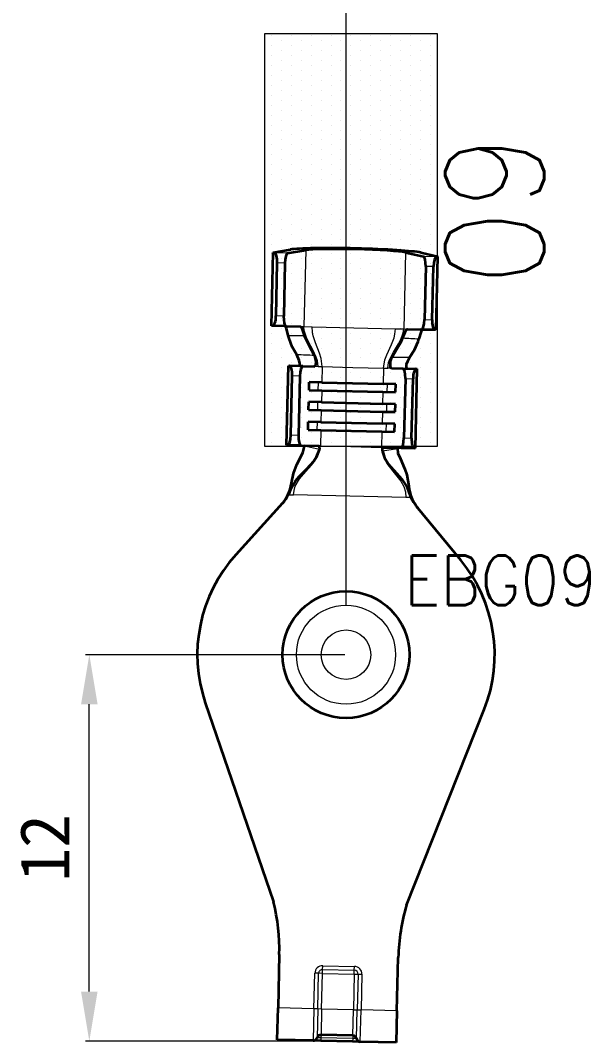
# Model space of a CAD drawing. Header units: inches. Extents: x 47316 to 59086, y 3141 to 11743.
# Drawn here: x 53908.7 to 53937.4, y 9881.9 to 9933.5 of the extents above; entities that cross this region are included whole.
import ezdxf

# ---------------------------------------------------------------- set-up
doc = ezdxf.new("R2010")
doc.units = ezdxf.units.IN
doc.header["$MEASUREMENT"] = 0
doc.styles.get("Standard").update_dxf_attribs({"font": ''})
doc.styles.get('Standard').set_extended_font_data('SimSun')
doc.linetypes.add('_VH_UNTAPED', pattern='A,0.0001,[17,VeSys.shx,S=0.1,R=0,X=0,Y=0],-0.4', length=0.4001)

msp = doc.modelspace()

# ---------------------------------------------------------------- linework, layer by layer
at = {"color": 0, "linetype": '_VH_UNTAPED', "lineweight": 15, "ltscale": 5}
msp.add_line((53925.161, 9903.991), (53925.161, 9944.739), dxfattribs=at)
at = {"color": 0, "lineweight": 15}
for p, q in [((53921.068, 9911.988), (53921.068, 9932.833)), ((53921.068, 9932.833), (53929.758, 9932.833)), ((53921.408, 9932.709), (53921.408, 9932.709)), ((53922.408, 9932.709), (53922.408, 9932.709)), ((53923.408, 9932.709), (53923.408, 9932.709)), ((53924.408, 9932.709), (53924.408, 9932.709)), ((53925.408, 9932.709), (53925.408, 9932.709)), ((53926.408, 9932.709), (53926.408, 9932.709)), ((53927.408, 9932.709), (53927.408, 9932.709)), ((53928.408, 9932.709), (53928.408, 9932.709)), ((53929.408, 9932.709), (53929.408, 9932.709)), ((53929.758, 9932.833), (53929.758, 9911.988)), ((53921.408, 9932.209), (53921.408, 9932.209)), ((53921.908, 9932.459), (53921.908, 9932.459)), ((53922.408, 9932.209), (53922.408, 9932.209)), ((53922.908, 9932.459), (53922.908, 9932.459)), ((53923.408, 9932.209), (53923.408, 9932.209)), ((53923.908, 9932.459), (53923.908, 9932.459)), ((53924.408, 9932.209), (53924.408, 9932.209)), ((53924.908, 9932.459), (53924.908, 9932.459)), ((53925.408, 9932.209), (53925.408, 9932.209)), ((53925.908, 9932.459), (53925.908, 9932.459)), ((53926.408, 9932.209), (53926.408, 9932.209)), ((53926.908, 9932.459), (53926.908, 9932.459)), ((53927.408, 9932.209), (53927.408, 9932.209)), ((53927.908, 9932.459), (53927.908, 9932.459)), ((53928.408, 9932.209), (53928.408, 9932.209)), ((53928.908, 9932.459), (53928.908, 9932.459)), ((53929.408, 9932.209), (53929.408, 9932.209)), ((53921.408, 9931.709), (53921.408, 9931.709)), ((53921.908, 9931.959), (53921.908, 9931.959)), ((53921.908, 9931.459), (53921.908, 9931.459)), ((53922.408, 9931.709), (53922.408, 9931.709)), ((53922.908, 9931.959), (53922.908, 9931.959)), ((53922.908, 9931.459), (53922.908, 9931.459)), ((53923.408, 9931.709), (53923.408, 9931.709)), ((53923.908, 9931.959), (53923.908, 9931.959)), ((53923.908, 9931.459), (53923.908, 9931.459)), ((53924.408, 9931.709), (53924.408, 9931.709)), ((53924.908, 9931.959), (53924.908, 9931.959)), ((53924.908, 9931.459), (53924.908, 9931.459)), ((53925.408, 9931.709), (53925.408, 9931.709)), ((53925.908, 9931.959), (53925.908, 9931.959)), ((53925.908, 9931.459), (53925.908, 9931.459)), ((53926.408, 9931.709), (53926.408, 9931.709)), ((53926.908, 9931.959), (53926.908, 9931.959)), ((53926.908, 9931.459), (53926.908, 9931.459)), ((53927.408, 9931.709), (53927.408, 9931.709)), ((53927.908, 9931.959), (53927.908, 9931.959)), ((53927.908, 9931.459), (53927.908, 9931.459)), ((53928.408, 9931.709), (53928.408, 9931.709)), ((53928.908, 9931.959), (53928.908, 9931.959)), ((53928.908, 9931.459), (53928.908, 9931.459)), ((53929.408, 9931.709), (53929.408, 9931.709)), ((53921.408, 9931.209), (53921.408, 9931.209)), ((53921.908, 9930.959), (53921.908, 9930.959)), ((53922.408, 9931.209), (53922.408, 9931.209)), ((53922.908, 9930.959), (53922.908, 9930.959)), ((53923.408, 9931.209), (53923.408, 9931.209)), ((53923.908, 9930.959), (53923.908, 9930.959)), ((53924.408, 9931.209), (53924.408, 9931.209)), ((53924.908, 9930.959), (53924.908, 9930.959)), ((53925.408, 9931.209), (53925.408, 9931.209)), ((53925.908, 9930.959), (53925.908, 9930.959)), ((53926.408, 9931.209), (53926.408, 9931.209)), ((53926.908, 9930.959), (53926.908, 9930.959)), ((53927.408, 9931.209), (53927.408, 9931.209)), ((53927.908, 9930.959), (53927.908, 9930.959)), ((53928.408, 9931.209), (53928.408, 9931.209)), ((53928.908, 9930.959), (53928.908, 9930.959)), ((53929.408, 9931.209), (53929.408, 9931.209)), ((53921.408, 9930.709), (53921.408, 9930.709)), ((53921.908, 9930.459), (53921.908, 9930.459)), ((53922.408, 9930.709), (53922.408, 9930.709)), ((53922.908, 9930.459), (53922.908, 9930.459)), ((53923.408, 9930.709), (53923.408, 9930.709)), ((53923.908, 9930.459), (53923.908, 9930.459)), ((53924.408, 9930.709), (53924.408, 9930.709)), ((53924.908, 9930.459), (53924.908, 9930.459)), ((53925.408, 9930.709), (53925.408, 9930.709)), ((53925.908, 9930.459), (53925.908, 9930.459)), ((53926.408, 9930.709), (53926.408, 9930.709)), ((53926.908, 9930.459), (53926.908, 9930.459)), ((53927.408, 9930.709), (53927.408, 9930.709)), ((53927.908, 9930.459), (53927.908, 9930.459)), ((53928.408, 9930.709), (53928.408, 9930.709)), ((53928.908, 9930.459), (53928.908, 9930.459)), ((53929.408, 9930.709), (53929.408, 9930.709)), ((53921.408, 9930.209), (53921.408, 9930.209)), ((53921.908, 9929.959), (53921.908, 9929.959)), ((53922.408, 9930.209), (53922.408, 9930.209)), ((53922.908, 9929.959), (53922.908, 9929.959)), ((53923.408, 9930.209), (53923.408, 9930.209)), ((53923.908, 9929.959), (53923.908, 9929.959)), ((53924.408, 9930.209), (53924.408, 9930.209)), ((53924.908, 9929.959), (53924.908, 9929.959)), ((53925.408, 9930.209), (53925.408, 9930.209)), ((53925.908, 9929.959), (53925.908, 9929.959)), ((53926.408, 9930.209), (53926.408, 9930.209)), ((53926.908, 9929.959), (53926.908, 9929.959)), ((53927.408, 9930.209), (53927.408, 9930.209)), ((53927.908, 9929.959), (53927.908, 9929.959)), ((53928.408, 9930.209), (53928.408, 9930.209)), ((53928.908, 9929.959), (53928.908, 9929.959)), ((53929.408, 9930.209), (53929.408, 9930.209)), ((53921.408, 9929.709), (53921.408, 9929.709)), ((53921.908, 9929.459), (53921.908, 9929.459)), ((53922.408, 9929.709), (53922.408, 9929.709)), ((53922.908, 9929.459), (53922.908, 9929.459)), ((53923.408, 9929.709), (53923.408, 9929.709)), ((53923.908, 9929.459), (53923.908, 9929.459)), ((53924.408, 9929.709), (53924.408, 9929.709)), ((53924.908, 9929.459), (53924.908, 9929.459)), ((53925.408, 9929.709), (53925.408, 9929.709)), ((53925.908, 9929.459), (53925.908, 9929.459)), ((53926.408, 9929.709), (53926.408, 9929.709)), ((53926.908, 9929.459), (53926.908, 9929.459)), ((53927.408, 9929.709), (53927.408, 9929.709)), ((53927.908, 9929.459), (53927.908, 9929.459)), ((53928.408, 9929.709), (53928.408, 9929.709)), ((53928.908, 9929.459), (53928.908, 9929.459)), ((53929.408, 9929.709), (53929.408, 9929.709)), ((53921.408, 9929.209), (53921.408, 9929.209)), ((53921.908, 9928.959), (53921.908, 9928.959)), ((53922.408, 9929.209), (53922.408, 9929.209)), ((53922.908, 9928.959), (53922.908, 9928.959)), ((53923.408, 9929.209), (53923.408, 9929.209)), ((53923.908, 9928.959), (53923.908, 9928.959)), ((53924.408, 9929.209), (53924.408, 9929.209)), ((53924.908, 9928.959), (53924.908, 9928.959)), ((53925.408, 9929.209), (53925.408, 9929.209)), ((53925.908, 9928.959), (53925.908, 9928.959)), ((53926.408, 9929.209), (53926.408, 9929.209)), ((53926.908, 9928.959), (53926.908, 9928.959)), ((53927.408, 9929.209), (53927.408, 9929.209)), ((53927.908, 9928.959), (53927.908, 9928.959)), ((53928.408, 9929.209), (53928.408, 9929.209)), ((53928.908, 9928.959), (53928.908, 9928.959)), ((53929.408, 9929.209), (53929.408, 9929.209)), ((53921.408, 9928.709), (53921.408, 9928.709)), ((53921.908, 9928.459), (53921.908, 9928.459)), ((53922.408, 9928.709), (53922.408, 9928.709)), ((53922.908, 9928.459), (53922.908, 9928.459)), ((53923.408, 9928.709), (53923.408, 9928.709)), ((53923.908, 9928.459), (53923.908, 9928.459)), ((53924.408, 9928.709), (53924.408, 9928.709)), ((53924.908, 9928.459), (53924.908, 9928.459)), ((53925.408, 9928.709), (53925.408, 9928.709)), ((53925.908, 9928.459), (53925.908, 9928.459)), ((53926.408, 9928.709), (53926.408, 9928.709)), ((53926.908, 9928.459), (53926.908, 9928.459)), ((53927.408, 9928.709), (53927.408, 9928.709)), ((53927.908, 9928.459), (53927.908, 9928.459)), ((53928.408, 9928.709), (53928.408, 9928.709)), ((53928.908, 9928.459), (53928.908, 9928.459)), ((53929.408, 9928.709), (53929.408, 9928.709)), ((53921.408, 9928.209), (53921.408, 9928.209)), ((53921.908, 9927.959), (53921.908, 9927.959)), ((53922.408, 9928.209), (53922.408, 9928.209)), ((53922.908, 9927.959), (53922.908, 9927.959)), ((53923.408, 9928.209), (53923.408, 9928.209)), ((53923.908, 9927.959), (53923.908, 9927.959)), ((53924.408, 9928.209), (53924.408, 9928.209)), ((53924.908, 9927.959), (53924.908, 9927.959)), ((53925.408, 9928.209), (53925.408, 9928.209)), ((53925.908, 9927.959), (53925.908, 9927.959)), ((53926.408, 9928.209), (53926.408, 9928.209)), ((53926.908, 9927.959), (53926.908, 9927.959)), ((53927.408, 9928.209), (53927.408, 9928.209)), ((53927.908, 9927.959), (53927.908, 9927.959)), ((53928.408, 9928.209), (53928.408, 9928.209)), ((53928.908, 9927.959), (53928.908, 9927.959)), ((53929.408, 9928.209), (53929.408, 9928.209)), ((53921.408, 9927.709), (53921.408, 9927.709)), ((53921.908, 9927.459), (53921.908, 9927.459)), ((53922.408, 9927.709), (53922.408, 9927.709)), ((53922.908, 9927.459), (53922.908, 9927.459)), ((53923.408, 9927.709), (53923.408, 9927.709)), ((53923.908, 9927.459), (53923.908, 9927.459)), ((53924.408, 9927.709), (53924.408, 9927.709)), ((53924.908, 9927.459), (53924.908, 9927.459)), ((53925.408, 9927.709), (53925.408, 9927.709)), ((53925.908, 9927.459), (53925.908, 9927.459)), ((53926.408, 9927.709), (53926.408, 9927.709)), ((53926.908, 9927.459), (53926.908, 9927.459)), ((53927.408, 9927.709), (53927.408, 9927.709)), ((53927.908, 9927.459), (53927.908, 9927.459)), ((53928.408, 9927.709), (53928.408, 9927.709)), ((53928.908, 9927.459), (53928.908, 9927.459)), ((53929.408, 9927.709), (53929.408, 9927.709)), ((53921.408, 9927.209), (53921.408, 9927.209)), ((53921.908, 9926.959), (53921.908, 9926.959)), ((53922.408, 9927.209), (53922.408, 9927.209)), ((53922.908, 9926.959), (53922.908, 9926.959)), ((53923.408, 9927.209), (53923.408, 9927.209)), ((53923.908, 9926.959), (53923.908, 9926.959)), ((53924.408, 9927.209), (53924.408, 9927.209)), ((53924.908, 9926.959), (53924.908, 9926.959)), ((53925.408, 9927.209), (53925.408, 9927.209)), ((53925.908, 9926.959), (53925.908, 9926.959)), ((53926.408, 9927.209), (53926.408, 9927.209)), ((53926.908, 9926.959), (53926.908, 9926.959)), ((53927.408, 9927.209), (53927.408, 9927.209)), ((53927.908, 9926.959), (53927.908, 9926.959)), ((53928.408, 9927.209), (53928.408, 9927.209)), ((53928.908, 9926.959), (53928.908, 9926.959)), ((53929.408, 9927.209), (53929.408, 9927.209)), ((53921.408, 9926.709), (53921.408, 9926.709)), ((53921.908, 9926.459), (53921.908, 9926.459)), ((53922.408, 9926.709), (53922.408, 9926.709)), ((53922.908, 9926.459), (53922.908, 9926.459)), ((53923.408, 9926.709), (53923.408, 9926.709)), ((53923.908, 9926.459), (53923.908, 9926.459)), ((53924.408, 9926.709), (53924.408, 9926.709)), ((53924.908, 9926.459), (53924.908, 9926.459)), ((53925.408, 9926.709), (53925.408, 9926.709)), ((53925.908, 9926.459), (53925.908, 9926.459)), ((53926.408, 9926.709), (53926.408, 9926.709)), ((53926.908, 9926.459), (53926.908, 9926.459)), ((53927.408, 9926.709), (53927.408, 9926.709)), ((53927.908, 9926.459), (53927.908, 9926.459)), ((53928.408, 9926.709), (53928.408, 9926.709)), ((53928.908, 9926.459), (53928.908, 9926.459)), ((53929.408, 9926.709), (53929.408, 9926.709)), ((53921.408, 9926.209), (53921.408, 9926.209)), ((53921.908, 9925.959), (53921.908, 9925.959)), ((53922.408, 9926.209), (53922.408, 9926.209)), ((53922.908, 9925.959), (53922.908, 9925.959)), ((53923.408, 9926.209), (53923.408, 9926.209)), ((53923.908, 9925.959), (53923.908, 9925.959)), ((53924.408, 9926.209), (53924.408, 9926.209)), ((53924.908, 9925.959), (53924.908, 9925.959)), ((53925.408, 9926.209), (53925.408, 9926.209)), ((53925.908, 9925.959), (53925.908, 9925.959)), ((53926.408, 9926.209), (53926.408, 9926.209)), ((53926.908, 9925.959), (53926.908, 9925.959)), ((53927.408, 9926.209), (53927.408, 9926.209)), ((53927.908, 9925.959), (53927.908, 9925.959)), ((53928.408, 9926.209), (53928.408, 9926.209)), ((53928.908, 9925.959), (53928.908, 9925.959)), ((53929.408, 9926.209), (53929.408, 9926.209)), ((53921.408, 9925.709), (53921.408, 9925.709)), ((53921.908, 9925.459), (53921.908, 9925.459)), ((53922.408, 9925.709), (53922.408, 9925.709)), ((53922.908, 9925.459), (53922.908, 9925.459)), ((53923.408, 9925.709), (53923.408, 9925.709)), ((53923.908, 9925.459), (53923.908, 9925.459)), ((53924.408, 9925.709), (53924.408, 9925.709)), ((53924.908, 9925.459), (53924.908, 9925.459)), ((53925.408, 9925.709), (53925.408, 9925.709)), ((53925.908, 9925.459), (53925.908, 9925.459)), ((53926.408, 9925.709), (53926.408, 9925.709)), ((53926.908, 9925.459), (53926.908, 9925.459)), ((53927.408, 9925.709), (53927.408, 9925.709)), ((53927.908, 9925.459), (53927.908, 9925.459)), ((53928.408, 9925.709), (53928.408, 9925.709)), ((53928.908, 9925.459), (53928.908, 9925.459)), ((53929.408, 9925.709), (53929.408, 9925.709)), ((53921.408, 9925.209), (53921.408, 9925.209)), ((53921.908, 9924.959), (53921.908, 9924.959)), ((53922.408, 9925.209), (53922.408, 9925.209)), ((53922.908, 9924.959), (53922.908, 9924.959)), ((53923.408, 9925.209), (53923.408, 9925.209)), ((53923.908, 9924.959), (53923.908, 9924.959)), ((53924.408, 9925.209), (53924.408, 9925.209)), ((53924.908, 9924.959), (53924.908, 9924.959)), ((53925.408, 9925.209), (53925.408, 9925.209)), ((53925.908, 9924.959), (53925.908, 9924.959)), ((53926.408, 9925.209), (53926.408, 9925.209)), ((53926.908, 9924.959), (53926.908, 9924.959)), ((53927.408, 9925.209), (53927.408, 9925.209)), ((53927.908, 9924.959), (53927.908, 9924.959)), ((53928.408, 9925.209), (53928.408, 9925.209)), ((53928.908, 9924.959), (53928.908, 9924.959)), ((53929.408, 9925.209), (53929.408, 9925.209)), ((53921.408, 9924.709), (53921.408, 9924.709)), ((53921.908, 9924.459), (53921.908, 9924.459)), ((53922.408, 9924.709), (53922.408, 9924.709)), ((53922.908, 9924.459), (53922.908, 9924.459)), ((53923.408, 9924.709), (53923.408, 9924.709)), ((53923.908, 9924.459), (53923.908, 9924.459)), ((53924.408, 9924.709), (53924.408, 9924.709)), ((53924.908, 9924.459), (53924.908, 9924.459)), ((53925.408, 9924.709), (53925.408, 9924.709)), ((53925.908, 9924.459), (53925.908, 9924.459)), ((53926.408, 9924.709), (53926.408, 9924.709)), ((53926.908, 9924.459), (53926.908, 9924.459)), ((53927.408, 9924.709), (53927.408, 9924.709)), ((53927.908, 9924.459), (53927.908, 9924.459)), ((53928.408, 9924.709), (53928.408, 9924.709)), ((53928.908, 9924.459), (53928.908, 9924.459)), ((53929.408, 9924.709), (53929.408, 9924.709)), ((53921.408, 9924.209), (53921.408, 9924.209)), ((53921.908, 9923.959), (53921.908, 9923.959)), ((53922.408, 9924.209), (53922.408, 9924.209)), ((53922.908, 9923.959), (53922.908, 9923.959)), ((53923.408, 9924.209), (53923.408, 9924.209)), ((53923.908, 9923.959), (53923.908, 9923.959)), ((53924.408, 9924.209), (53924.408, 9924.209)), ((53924.908, 9923.959), (53924.908, 9923.959)), ((53925.408, 9924.209), (53925.408, 9924.209)), ((53925.908, 9923.959), (53925.908, 9923.959)), ((53926.408, 9924.209), (53926.408, 9924.209)), ((53926.908, 9923.959), (53926.908, 9923.959)), ((53927.408, 9924.209), (53927.408, 9924.209)), ((53927.908, 9923.959), (53927.908, 9923.959)), ((53928.408, 9924.209), (53928.408, 9924.209)), ((53928.908, 9923.959), (53928.908, 9923.959)), ((53929.408, 9924.209), (53929.408, 9924.209)), ((53921.408, 9923.709), (53921.408, 9923.709)), ((53921.408, 9923.209), (53921.408, 9923.209)), ((53921.908, 9923.459), (53921.908, 9923.459)), ((53922.408, 9923.709), (53922.408, 9923.709)), ((53922.408, 9923.209), (53922.408, 9923.209)), ((53922.908, 9923.459), (53922.908, 9923.459)), ((53923.408, 9923.709), (53923.408, 9923.709)), ((53923.408, 9923.209), (53923.408, 9923.209)), ((53923.908, 9923.459), (53923.908, 9923.459)), ((53924.408, 9923.709), (53924.408, 9923.709)), ((53924.408, 9923.209), (53924.408, 9923.209)), ((53924.908, 9923.459), (53924.908, 9923.459)), ((53925.408, 9923.709), (53925.408, 9923.709)), ((53925.408, 9923.209), (53925.408, 9923.209)), ((53925.908, 9923.459), (53925.908, 9923.459)), ((53926.408, 9923.709), (53926.408, 9923.709)), ((53926.408, 9923.209), (53926.408, 9923.209)), ((53926.908, 9923.459), (53926.908, 9923.459)), ((53927.408, 9923.709), (53927.408, 9923.709)), ((53927.408, 9923.209), (53927.408, 9923.209)), ((53927.908, 9923.459), (53927.908, 9923.459)), ((53928.408, 9923.709), (53928.408, 9923.709)), ((53928.408, 9923.209), (53928.408, 9923.209)), ((53928.908, 9923.459), (53928.908, 9923.459)), ((53929.408, 9923.709), (53929.408, 9923.709)), ((53929.408, 9923.209), (53929.408, 9923.209)), ((53921.408, 9922.709), (53921.408, 9922.709)), ((53921.908, 9922.959), (53921.908, 9922.959)), ((53922.408, 9922.709), (53922.408, 9922.709)), ((53922.908, 9922.959), (53922.908, 9922.959)), ((53923.408, 9922.709), (53923.408, 9922.709)), ((53923.908, 9922.959), (53923.908, 9922.959)), ((53924.408, 9922.709), (53924.408, 9922.709)), ((53924.908, 9922.959), (53924.908, 9922.959)), ((53925.408, 9922.709), (53925.408, 9922.709)), ((53925.908, 9922.959), (53925.908, 9922.959)), ((53926.408, 9922.709), (53926.408, 9922.709)), ((53926.908, 9922.959), (53926.908, 9922.959)), ((53927.408, 9922.709), (53927.408, 9922.709)), ((53927.908, 9922.959), (53927.908, 9922.959)), ((53928.408, 9922.709), (53928.408, 9922.709)), ((53928.908, 9922.959), (53928.908, 9922.959)), ((53929.408, 9922.709), (53929.408, 9922.709)), ((53921.408, 9922.209), (53921.408, 9922.209)), ((53921.908, 9922.459), (53921.908, 9922.459)), ((53922.408, 9922.209), (53922.408, 9922.209)), ((53922.908, 9922.459), (53922.908, 9922.459)), ((53923.408, 9922.209), (53923.408, 9922.209)), ((53923.908, 9922.459), (53923.908, 9922.459)), ((53924.408, 9922.209), (53924.408, 9922.209)), ((53924.908, 9922.459), (53924.908, 9922.459)), ((53925.408, 9922.209), (53925.408, 9922.209)), ((53925.908, 9922.459), (53925.908, 9922.459)), ((53926.408, 9922.209), (53926.408, 9922.209)), ((53926.908, 9922.459), (53926.908, 9922.459)), ((53927.408, 9922.209), (53927.408, 9922.209)), ((53927.908, 9922.459), (53927.908, 9922.459)), ((53928.408, 9922.209), (53928.408, 9922.209)), ((53928.908, 9922.459), (53928.908, 9922.459)), ((53929.408, 9922.209), (53929.408, 9922.209)), ((53921.408, 9921.709), (53921.408, 9921.709)), ((53921.908, 9921.959), (53921.908, 9921.959)), ((53922.408, 9921.709), (53922.408, 9921.709)), ((53922.908, 9921.959), (53922.908, 9921.959)), ((53923.408, 9921.709), (53923.408, 9921.709)), ((53923.908, 9921.959), (53923.908, 9921.959)), ((53924.408, 9921.709), (53924.408, 9921.709)), ((53924.908, 9921.959), (53924.908, 9921.959)), ((53925.408, 9921.709), (53925.408, 9921.709)), ((53925.908, 9921.959), (53925.908, 9921.959)), ((53926.408, 9921.709), (53926.408, 9921.709)), ((53926.908, 9921.959), (53926.908, 9921.959)), ((53927.408, 9921.709), (53927.408, 9921.709)), ((53927.908, 9921.959), (53927.908, 9921.959)), ((53928.408, 9921.709), (53928.408, 9921.709)), ((53928.908, 9921.959), (53928.908, 9921.959)), ((53929.408, 9921.709), (53929.408, 9921.709)), ((53921.408, 9921.209), (53921.408, 9921.209)), ((53921.908, 9921.459), (53921.908, 9921.459)), ((53922.408, 9921.209), (53922.408, 9921.209)), ((53922.908, 9921.459), (53922.908, 9921.459)), ((53923.408, 9921.209), (53923.408, 9921.209)), ((53923.908, 9921.459), (53923.908, 9921.459)), ((53924.408, 9921.209), (53924.408, 9921.209)), ((53924.908, 9921.459), (53924.908, 9921.459)), ((53925.408, 9921.209), (53925.408, 9921.209)), ((53925.908, 9921.459), (53925.908, 9921.459)), ((53926.408, 9921.209), (53926.408, 9921.209)), ((53926.908, 9921.459), (53926.908, 9921.459)), ((53927.408, 9921.209), (53927.408, 9921.209)), ((53927.908, 9921.459), (53927.908, 9921.459)), ((53928.408, 9921.209), (53928.408, 9921.209)), ((53928.908, 9921.459), (53928.908, 9921.459)), ((53929.408, 9921.209), (53929.408, 9921.209)), ((53921.408, 9920.709), (53921.408, 9920.709)), ((53921.908, 9920.959), (53921.908, 9920.959)), ((53922.408, 9920.709), (53922.408, 9920.709)), ((53922.908, 9920.959), (53922.908, 9920.959)), ((53923.408, 9920.709), (53923.408, 9920.709)), ((53923.908, 9920.959), (53923.908, 9920.959)), ((53924.408, 9920.709), (53924.408, 9920.709)), ((53924.908, 9920.959), (53924.908, 9920.959)), ((53925.408, 9920.709), (53925.408, 9920.709)), ((53925.908, 9920.959), (53925.908, 9920.959)), ((53926.408, 9920.709), (53926.408, 9920.709)), ((53926.908, 9920.959), (53926.908, 9920.959)), ((53927.408, 9920.709), (53927.408, 9920.709)), ((53927.908, 9920.959), (53927.908, 9920.959)), ((53928.408, 9920.709), (53928.408, 9920.709)), ((53928.908, 9920.959), (53928.908, 9920.959)), ((53929.408, 9920.709), (53929.408, 9920.709)), ((53921.408, 9920.209), (53921.408, 9920.209)), ((53921.908, 9920.459), (53921.908, 9920.459)), ((53922.408, 9920.209), (53922.408, 9920.209)), ((53922.908, 9920.459), (53922.908, 9920.459)), ((53923.408, 9920.209), (53923.408, 9920.209)), ((53923.908, 9920.459), (53923.908, 9920.459)), ((53924.408, 9920.209), (53924.408, 9920.209)), ((53924.908, 9920.459), (53924.908, 9920.459)), ((53925.408, 9920.209), (53925.408, 9920.209)), ((53925.908, 9920.459), (53925.908, 9920.459)), ((53926.408, 9920.209), (53926.408, 9920.209)), ((53926.908, 9920.459), (53926.908, 9920.459)), ((53927.408, 9920.209), (53927.408, 9920.209)), ((53927.908, 9920.459), (53927.908, 9920.459)), ((53928.408, 9920.209), (53928.408, 9920.209)), ((53928.908, 9920.459), (53928.908, 9920.459)), ((53929.408, 9920.209), (53929.408, 9920.209)), ((53921.408, 9919.709), (53921.408, 9919.709)), ((53921.908, 9919.959), (53921.908, 9919.959)), ((53922.408, 9919.709), (53922.408, 9919.709)), ((53922.908, 9919.959), (53922.908, 9919.959)), ((53923.408, 9919.709), (53923.408, 9919.709)), ((53923.908, 9919.959), (53923.908, 9919.959)), ((53924.408, 9919.709), (53924.408, 9919.709)), ((53924.908, 9919.959), (53924.908, 9919.959)), ((53925.408, 9919.709), (53925.408, 9919.709)), ((53925.908, 9919.959), (53925.908, 9919.959)), ((53926.408, 9919.709), (53926.408, 9919.709)), ((53926.908, 9919.959), (53926.908, 9919.959)), ((53927.408, 9919.709), (53927.408, 9919.709)), ((53927.908, 9919.959), (53927.908, 9919.959)), ((53928.408, 9919.709), (53928.408, 9919.709)), ((53928.908, 9919.959), (53928.908, 9919.959)), ((53929.408, 9919.709), (53929.408, 9919.709)), ((53921.408, 9919.209), (53921.408, 9919.209)), ((53921.908, 9919.459), (53921.908, 9919.459)), ((53922.408, 9919.209), (53922.408, 9919.209)), ((53922.908, 9919.459), (53922.908, 9919.459)), ((53923.408, 9919.209), (53923.408, 9919.209)), ((53923.908, 9919.459), (53923.908, 9919.459)), ((53924.408, 9919.209), (53924.408, 9919.209)), ((53924.908, 9919.459), (53924.908, 9919.459)), ((53925.408, 9919.209), (53925.408, 9919.209)), ((53925.908, 9919.459), (53925.908, 9919.459)), ((53926.408, 9919.209), (53926.408, 9919.209)), ((53926.908, 9919.459), (53926.908, 9919.459)), ((53927.408, 9919.209), (53927.408, 9919.209)), ((53927.908, 9919.459), (53927.908, 9919.459)), ((53928.408, 9919.209), (53928.408, 9919.209)), ((53928.908, 9919.459), (53928.908, 9919.459)), ((53929.408, 9919.209), (53929.408, 9919.209)), ((53921.408, 9918.709), (53921.408, 9918.709)), ((53921.908, 9918.959), (53921.908, 9918.959)), ((53922.408, 9918.709), (53922.408, 9918.709)), ((53922.908, 9918.959), (53922.908, 9918.959)), ((53923.408, 9918.709), (53923.408, 9918.709)), ((53923.908, 9918.959), (53923.908, 9918.959)), ((53924.408, 9918.709), (53924.408, 9918.709)), ((53924.908, 9918.959), (53924.908, 9918.959)), ((53925.408, 9918.709), (53925.408, 9918.709)), ((53925.908, 9918.959), (53925.908, 9918.959)), ((53926.408, 9918.709), (53926.408, 9918.709)), ((53926.908, 9918.959), (53926.908, 9918.959)), ((53927.408, 9918.709), (53927.408, 9918.709)), ((53927.908, 9918.959), (53927.908, 9918.959)), ((53928.408, 9918.709), (53928.408, 9918.709)), ((53928.908, 9918.959), (53928.908, 9918.959)), ((53929.408, 9918.709), (53929.408, 9918.709)), ((53921.408, 9918.209), (53921.408, 9918.209)), ((53921.908, 9918.459), (53921.908, 9918.459)), ((53922.408, 9918.209), (53922.408, 9918.209)), ((53922.908, 9918.459), (53922.908, 9918.459)), ((53923.408, 9918.209), (53923.408, 9918.209)), ((53923.908, 9918.459), (53923.908, 9918.459)), ((53924.408, 9918.209), (53924.408, 9918.209)), ((53924.908, 9918.459), (53924.908, 9918.459)), ((53925.408, 9918.209), (53925.408, 9918.209)), ((53925.908, 9918.459), (53925.908, 9918.459)), ((53926.408, 9918.209), (53926.408, 9918.209)), ((53926.908, 9918.459), (53926.908, 9918.459)), ((53927.408, 9918.209), (53927.408, 9918.209)), ((53927.908, 9918.459), (53927.908, 9918.459)), ((53928.408, 9918.209), (53928.408, 9918.209)), ((53928.908, 9918.459), (53928.908, 9918.459)), ((53929.408, 9918.209), (53929.408, 9918.209)), ((53921.408, 9917.709), (53921.408, 9917.709)), ((53921.908, 9917.959), (53921.908, 9917.959)), ((53922.408, 9917.709), (53922.408, 9917.709)), ((53922.908, 9917.959), (53922.908, 9917.959)), ((53923.408, 9917.709), (53923.408, 9917.709)), ((53923.908, 9917.959), (53923.908, 9917.959)), ((53924.408, 9917.709), (53924.408, 9917.709)), ((53924.908, 9917.959), (53924.908, 9917.959)), ((53925.408, 9917.709), (53925.408, 9917.709)), ((53925.908, 9917.959), (53925.908, 9917.959)), ((53926.408, 9917.709), (53926.408, 9917.709)), ((53926.908, 9917.959), (53926.908, 9917.959)), ((53927.408, 9917.709), (53927.408, 9917.709)), ((53927.908, 9917.959), (53927.908, 9917.959)), ((53928.408, 9917.709), (53928.408, 9917.709)), ((53928.908, 9917.959), (53928.908, 9917.959)), ((53929.408, 9917.709), (53929.408, 9917.709)), ((53921.408, 9917.209), (53921.408, 9917.209)), ((53921.908, 9917.459), (53921.908, 9917.459)), ((53922.408, 9917.209), (53922.408, 9917.209)), ((53922.908, 9917.459), (53922.908, 9917.459)), ((53923.408, 9917.209), (53923.408, 9917.209)), ((53923.908, 9917.459), (53923.908, 9917.459)), ((53924.408, 9917.209), (53924.408, 9917.209)), ((53924.908, 9917.459), (53924.908, 9917.459)), ((53925.408, 9917.209), (53925.408, 9917.209)), ((53925.908, 9917.459), (53925.908, 9917.459)), ((53926.408, 9917.209), (53926.408, 9917.209)), ((53926.908, 9917.459), (53926.908, 9917.459)), ((53927.408, 9917.209), (53927.408, 9917.209)), ((53927.908, 9917.459), (53927.908, 9917.459)), ((53928.408, 9917.209), (53928.408, 9917.209)), ((53928.908, 9917.459), (53928.908, 9917.459)), ((53929.408, 9917.209), (53929.408, 9917.209)), ((53921.408, 9916.709), (53921.408, 9916.709)), ((53921.908, 9916.959), (53921.908, 9916.959)), ((53922.408, 9916.709), (53922.408, 9916.709)), ((53922.908, 9916.959), (53922.908, 9916.959)), ((53923.408, 9916.709), (53923.408, 9916.709)), ((53923.908, 9916.959), (53923.908, 9916.959)), ((53924.408, 9916.709), (53924.408, 9916.709)), ((53924.908, 9916.959), (53924.908, 9916.959)), ((53925.408, 9916.709), (53925.408, 9916.709)), ((53925.908, 9916.959), (53925.908, 9916.959)), ((53926.408, 9916.709), (53926.408, 9916.709)), ((53926.908, 9916.959), (53926.908, 9916.959)), ((53927.408, 9916.709), (53927.408, 9916.709)), ((53927.908, 9916.959), (53927.908, 9916.959)), ((53928.408, 9916.709), (53928.408, 9916.709)), ((53928.908, 9916.959), (53928.908, 9916.959)), ((53929.408, 9916.709), (53929.408, 9916.709)), ((53921.408, 9916.209), (53921.408, 9916.209)), ((53921.908, 9916.459), (53921.908, 9916.459)), ((53922.408, 9916.209), (53922.408, 9916.209)), ((53922.908, 9916.459), (53922.908, 9916.459)), ((53923.408, 9916.209), (53923.408, 9916.209)), ((53923.908, 9916.459), (53923.908, 9916.459)), ((53924.408, 9916.209), (53924.408, 9916.209)), ((53924.908, 9916.459), (53924.908, 9916.459)), ((53925.408, 9916.209), (53925.408, 9916.209)), ((53925.908, 9916.459), (53925.908, 9916.459)), ((53926.408, 9916.209), (53926.408, 9916.209)), ((53926.908, 9916.459), (53926.908, 9916.459)), ((53927.408, 9916.209), (53927.408, 9916.209)), ((53927.908, 9916.459), (53927.908, 9916.459)), ((53928.408, 9916.209), (53928.408, 9916.209)), ((53928.908, 9916.459), (53928.908, 9916.459)), ((53929.408, 9916.209), (53929.408, 9916.209)), ((53921.408, 9915.709), (53921.408, 9915.709)), ((53921.908, 9915.959), (53921.908, 9915.959)), ((53922.408, 9915.709), (53922.408, 9915.709)), ((53922.908, 9915.959), (53922.908, 9915.959)), ((53923.408, 9915.709), (53923.408, 9915.709)), ((53923.908, 9915.959), (53923.908, 9915.959)), ((53924.408, 9915.709), (53924.408, 9915.709)), ((53924.908, 9915.959), (53924.908, 9915.959)), ((53925.408, 9915.709), (53925.408, 9915.709)), ((53925.908, 9915.959), (53925.908, 9915.959)), ((53926.408, 9915.709), (53926.408, 9915.709)), ((53926.908, 9915.959), (53926.908, 9915.959)), ((53927.408, 9915.709), (53927.408, 9915.709)), ((53927.908, 9915.959), (53927.908, 9915.959)), ((53928.408, 9915.709), (53928.408, 9915.709)), ((53928.908, 9915.959), (53928.908, 9915.959)), ((53929.408, 9915.709), (53929.408, 9915.709)), ((53921.408, 9915.209), (53921.408, 9915.209)), ((53921.908, 9915.459), (53921.908, 9915.459)), ((53921.908, 9914.959), (53921.908, 9914.959)), ((53922.408, 9915.209), (53922.408, 9915.209)), ((53922.908, 9915.459), (53922.908, 9915.459)), ((53922.908, 9914.959), (53922.908, 9914.959)), ((53923.408, 9915.209), (53923.408, 9915.209)), ((53923.908, 9915.459), (53923.908, 9915.459)), ((53923.908, 9914.959), (53923.908, 9914.959)), ((53924.408, 9915.209), (53924.408, 9915.209)), ((53924.908, 9915.459), (53924.908, 9915.459)), ((53924.908, 9914.959), (53924.908, 9914.959)), ((53925.408, 9915.209), (53925.408, 9915.209)), ((53925.908, 9915.459), (53925.908, 9915.459)), ((53925.908, 9914.959), (53925.908, 9914.959)), ((53926.408, 9915.209), (53926.408, 9915.209)), ((53926.908, 9915.459), (53926.908, 9915.459)), ((53926.908, 9914.959), (53926.908, 9914.959)), ((53927.408, 9915.209), (53927.408, 9915.209)), ((53927.908, 9915.459), (53927.908, 9915.459)), ((53927.908, 9914.959), (53927.908, 9914.959)), ((53928.408, 9915.209), (53928.408, 9915.209)), ((53928.908, 9915.459), (53928.908, 9915.459)), ((53928.908, 9914.959), (53928.908, 9914.959)), ((53929.408, 9915.209), (53929.408, 9915.209)), ((53921.408, 9914.709), (53921.408, 9914.709)), ((53921.908, 9914.459), (53921.908, 9914.459)), ((53922.408, 9914.709), (53922.408, 9914.709)), ((53922.908, 9914.459), (53922.908, 9914.459)), ((53923.408, 9914.709), (53923.408, 9914.709)), ((53923.908, 9914.459), (53923.908, 9914.459)), ((53924.408, 9914.709), (53924.408, 9914.709)), ((53924.908, 9914.459), (53924.908, 9914.459)), ((53925.408, 9914.709), (53925.408, 9914.709)), ((53925.908, 9914.459), (53925.908, 9914.459)), ((53926.408, 9914.709), (53926.408, 9914.709)), ((53926.908, 9914.459), (53926.908, 9914.459)), ((53927.408, 9914.709), (53927.408, 9914.709)), ((53927.908, 9914.459), (53927.908, 9914.459)), ((53928.408, 9914.709), (53928.408, 9914.709)), ((53928.908, 9914.459), (53928.908, 9914.459)), ((53929.408, 9914.709), (53929.408, 9914.709)), ((53921.408, 9914.209), (53921.408, 9914.209)), ((53921.908, 9913.959), (53921.908, 9913.959)), ((53922.408, 9914.209), (53922.408, 9914.209)), ((53922.908, 9913.959), (53922.908, 9913.959)), ((53923.408, 9914.209), (53923.408, 9914.209)), ((53923.908, 9913.959), (53923.908, 9913.959)), ((53924.408, 9914.209), (53924.408, 9914.209)), ((53924.908, 9913.959), (53924.908, 9913.959)), ((53925.408, 9914.209), (53925.408, 9914.209)), ((53925.908, 9913.959), (53925.908, 9913.959)), ((53926.408, 9914.209), (53926.408, 9914.209)), ((53926.908, 9913.959), (53926.908, 9913.959)), ((53927.408, 9914.209), (53927.408, 9914.209)), ((53927.908, 9913.959), (53927.908, 9913.959)), ((53928.408, 9914.209), (53928.408, 9914.209)), ((53928.908, 9913.959), (53928.908, 9913.959)), ((53929.408, 9914.209), (53929.408, 9914.209)), ((53921.408, 9913.709), (53921.408, 9913.709)), ((53921.908, 9913.459), (53921.908, 9913.459)), ((53922.408, 9913.709), (53922.408, 9913.709)), ((53922.908, 9913.459), (53922.908, 9913.459)), ((53923.408, 9913.709), (53923.408, 9913.709)), ((53923.908, 9913.459), (53923.908, 9913.459)), ((53924.408, 9913.709), (53924.408, 9913.709)), ((53924.908, 9913.459), (53924.908, 9913.459)), ((53925.408, 9913.709), (53925.408, 9913.709)), ((53925.908, 9913.459), (53925.908, 9913.459)), ((53926.408, 9913.709), (53926.408, 9913.709)), ((53926.908, 9913.459), (53926.908, 9913.459)), ((53927.408, 9913.709), (53927.408, 9913.709)), ((53927.908, 9913.459), (53927.908, 9913.459)), ((53928.408, 9913.709), (53928.408, 9913.709)), ((53928.908, 9913.459), (53928.908, 9913.459)), ((53929.408, 9913.709), (53929.408, 9913.709)), ((53921.408, 9913.209), (53921.408, 9913.209)), ((53921.908, 9912.959), (53921.908, 9912.959)), ((53922.408, 9913.209), (53922.408, 9913.209)), ((53922.908, 9912.959), (53922.908, 9912.959)), ((53923.408, 9913.209), (53923.408, 9913.209)), ((53923.908, 9912.959), (53923.908, 9912.959)), ((53924.408, 9913.209), (53924.408, 9913.209)), ((53924.908, 9912.959), (53924.908, 9912.959)), ((53925.408, 9913.209), (53925.408, 9913.209)), ((53925.908, 9912.959), (53925.908, 9912.959)), ((53926.408, 9913.209), (53926.408, 9913.209)), ((53926.908, 9912.959), (53926.908, 9912.959)), ((53927.408, 9913.209), (53927.408, 9913.209)), ((53927.908, 9912.959), (53927.908, 9912.959)), ((53928.408, 9913.209), (53928.408, 9913.209)), ((53928.908, 9912.959), (53928.908, 9912.959)), ((53929.408, 9913.209), (53929.408, 9913.209)), ((53921.408, 9912.709), (53921.408, 9912.709)), ((53921.908, 9912.459), (53921.908, 9912.459)), ((53922.408, 9912.709), (53922.408, 9912.709)), ((53922.908, 9912.459), (53922.908, 9912.459)), ((53923.408, 9912.709), (53923.408, 9912.709)), ((53923.908, 9912.459), (53923.908, 9912.459)), ((53924.408, 9912.709), (53924.408, 9912.709)), ((53924.908, 9912.459), (53924.908, 9912.459)), ((53925.408, 9912.709), (53925.408, 9912.709)), ((53925.908, 9912.459), (53925.908, 9912.459)), ((53926.408, 9912.709), (53926.408, 9912.709)), ((53926.908, 9912.459), (53926.908, 9912.459)), ((53927.408, 9912.709), (53927.408, 9912.709)), ((53927.908, 9912.459), (53927.908, 9912.459)), ((53928.408, 9912.709), (53928.408, 9912.709)), ((53928.908, 9912.459), (53928.908, 9912.459)), ((53929.408, 9912.709), (53929.408, 9912.709)), ((53929.758, 9911.988), (53921.068, 9911.988)), ((53921.408, 9912.209), (53921.408, 9912.209)), ((53922.408, 9912.209), (53922.408, 9912.209)), ((53923.408, 9912.209), (53923.408, 9912.209)), ((53924.408, 9912.209), (53924.408, 9912.209)), ((53925.408, 9912.209), (53925.408, 9912.209)), ((53926.408, 9912.209), (53926.408, 9912.209)), ((53927.408, 9912.209), (53927.408, 9912.209)), ((53928.408, 9912.209), (53928.408, 9912.209)), ((53929.408, 9912.209), (53929.408, 9912.209)), ((53925.101, 9901.491), (53912.016, 9901.491)), ((53924.634, 9881.996), (53912.016, 9881.996))]:
    msp.add_line(p, q, dxfattribs=at)
at = {"color": 0, "lineweight": 35, "ltscale": 0.092365}
for p, q in [((53921.408, 9918.085), (53921.496, 9921.779)), ((53929.705, 9917.887), (53929.794, 9921.58))]:
    msp.add_line(p, q, dxfattribs=at)
at = {"color": 0, "lineweight": 35, "ltscale": 0.021948}
for p, q in [((53921.496, 9921.779), (53922.361, 9921.931)), ((53928.937, 9921.773), (53929.794, 9921.58))]:
    msp.add_line(p, q, dxfattribs=at)
at = {"color": 0, "lineweight": 35, "ltscale": 0.001695}
for p, q in [((53921.496, 9921.779), (53921.562, 9921.765)), ((53929.727, 9921.569), (53929.794, 9921.58))]:
    msp.add_line(p, q, dxfattribs=at)
at = {"color": 0, "lineweight": 13, "ltscale": 0.016304}
for p, q in [((53922.214, 9921.74), (53921.562, 9921.765)), ((53929.727, 9921.569), (53929.075, 9921.576))]:
    msp.add_line(p, q, dxfattribs=at)
at = {"color": 0, "lineweight": 35, "ltscale": 0.023357}
for p, q in [((53922.214, 9921.74), (53923.134, 9921.901)), ((53928.163, 9921.781), (53929.075, 9921.576))]:
    msp.add_line(p, q, dxfattribs=at)
at = {"color": 0, "lineweight": 13, "ltscale": 0.096408}
for p, q in [((53923.134, 9921.901), (53923.042, 9918.046)), ((53928.163, 9921.781), (53928.071, 9917.926))]:
    msp.add_line(p, q, dxfattribs=at)
at = {"color": 0, "lineweight": 35, "ltscale": 0.066971}
for p, q in [((53921.631, 9918.58), (53921.695, 9921.258)), ((53929.506, 9918.392), (53929.57, 9921.07))]:
    msp.add_line(p, q, dxfattribs=at)
at = {"color": 0, "lineweight": 13, "ltscale": 0.009675}
for p, q in [((53922.082, 9921.244), (53921.695, 9921.258)), ((53929.57, 9921.07), (53929.183, 9921.074))]:
    msp.add_line(p, q, dxfattribs=at)
at = {"color": 0, "lineweight": 35, "ltscale": 0.066838}
for p, q in [((53922.082, 9921.244), (53922.018, 9918.571)), ((53929.183, 9921.074), (53929.119, 9918.401))]:
    msp.add_line(p, q, dxfattribs=at)
at = {"color": 0, "lineweight": 13, "ltscale": 0.009674}
for p, q in [((53922.018, 9918.571), (53921.631, 9918.58)), ((53929.119, 9918.401), (53929.506, 9918.392))]:
    msp.add_line(p, q, dxfattribs=at)
at = {"color": 0, "lineweight": 35, "ltscale": 0.001471}
for p, q in [((53921.466, 9918.084), (53921.408, 9918.085)), ((53929.705, 9917.887), (53929.646, 9917.888))]:
    msp.add_line(p, q, dxfattribs=at)
at = {"color": 0, "lineweight": 35, "ltscale": 0.016656}
for p, q in [((53922.132, 9918.068), (53921.466, 9918.084)), ((53928.98, 9917.904), (53929.646, 9917.888))]:
    msp.add_line(p, q, dxfattribs=at)
at = {"color": 0, "lineweight": 35, "ltscale": 0.018032}
for p, q in [((53922.132, 9918.068), (53922.854, 9918.051)), ((53928.259, 9917.921), (53928.98, 9917.904))]:
    msp.add_line(p, q, dxfattribs=at)
at = {"color": 0, "lineweight": 13, "ltscale": 0.00471}
for p, q in [((53922.854, 9918.051), (53923.042, 9918.046)), ((53928.071, 9917.926), (53928.259, 9917.921))]:
    msp.add_line(p, q, dxfattribs=at)
at = {"color": 0, "lineweight": 13, "ltscale": 0.010305}
for p, q in [((53923.042, 9918.046), (53923.454, 9918.036)), ((53927.659, 9917.936), (53928.071, 9917.926))]:
    msp.add_line(p, q, dxfattribs=at)
at = {"color": 0, "lineweight": 13, "ltscale": 0.052576}
for p, q in [((53923.454, 9918.036), (53925.556, 9917.986)), ((53925.556, 9917.986), (53927.659, 9917.936))]:
    msp.add_line(p, q, dxfattribs=at)
at = {"color": 0, "lineweight": 35, "ltscale": 0.1}
for p, q in [((53922.164, 9912.066), (53922.259, 9916.064)), ((53928.662, 9911.91), (53928.758, 9915.909))]:
    msp.add_line(p, q, dxfattribs=at)
at = {"color": 0, "lineweight": 35, "ltscale": 0.001427}
for p, q in [((53922.259, 9916.064), (53922.316, 9916.063)), ((53928.7, 9915.91), (53928.758, 9915.909)), ((53922.221, 9912.064), (53922.164, 9912.066)), ((53928.662, 9911.91), (53928.605, 9911.911))]:
    msp.add_line(p, q, dxfattribs=at)
at = {"color": 0, "lineweight": 35, "ltscale": 0.016619}
for p, q in [((53922.981, 9916.047), (53922.316, 9916.063)), ((53928.036, 9915.926), (53928.7, 9915.91)), ((53922.885, 9912.048), (53922.221, 9912.064)), ((53927.94, 9911.927), (53928.605, 9911.911))]:
    msp.add_line(p, q, dxfattribs=at)
at = {"color": 0, "lineweight": 35, "ltscale": 0.01426}
for p, q in [((53922.981, 9916.047), (53923.551, 9916.033)), ((53927.466, 9915.94), (53928.036, 9915.926))]:
    msp.add_line(p, q, dxfattribs=at)
at = {"color": 0, "lineweight": 13, "ltscale": 0.004935}
for p, q in [((53923.749, 9916.029), (53923.551, 9916.033)), ((53927.466, 9915.94), (53927.268, 9915.944))]:
    msp.add_line(p, q, dxfattribs=at)
at = {"color": 0, "lineweight": 13, "ltscale": 0.005397}
for p, q in [((53923.749, 9916.029), (53923.964, 9916.024)), ((53927.052, 9915.95), (53927.268, 9915.944))]:
    msp.add_line(p, q, dxfattribs=at)
at = {"color": 0, "lineweight": 13, "ltscale": 0.02}
for p, q in [((53923.964, 9916.024), (53923.945, 9915.224)), ((53927.052, 9915.95), (53927.033, 9915.15)), ((53923.888, 9912.824), (53923.869, 9912.025)), ((53926.976, 9912.751), (53926.957, 9911.951))]:
    msp.add_line(p, q, dxfattribs=at)
at = {"color": 0, "lineweight": 13, "ltscale": 0.038611}
for p, q in [((53923.964, 9916.024), (53925.508, 9915.987)), ((53925.508, 9915.986), (53927.052, 9915.949)), ((53923.869, 9912.025), (53925.413, 9911.988)), ((53925.413, 9911.988), (53926.957, 9911.951))]:
    msp.add_line(p, q, dxfattribs=at)
at = {"color": 0, "lineweight": 35, "ltscale": 0.075}
for p, q in [((53922.381, 9912.56), (53922.453, 9915.56)), ((53922.839, 9915.55), (53922.767, 9912.551)), ((53928.154, 9915.423), (53928.083, 9912.424)), ((53928.469, 9912.415), (53928.54, 9915.414))]:
    msp.add_line(p, q, dxfattribs=at)
at = {"color": 0, "lineweight": 13, "ltscale": 0.009653}
for p, q in [((53922.839, 9915.55), (53922.453, 9915.56)), ((53928.154, 9915.423), (53928.54, 9915.414)), ((53922.767, 9912.551), (53922.381, 9912.56)), ((53928.083, 9912.424), (53928.469, 9912.415))]:
    msp.add_line(p, q, dxfattribs=at)
at = {"color": 0, "lineweight": 35, "ltscale": 0.01}
for p, q in [((53923.296, 9914.839), (53923.306, 9915.239)), ((53927.663, 9914.735), (53927.673, 9915.134)), ((53923.272, 9913.84), (53923.282, 9914.239)), ((53927.639, 9913.735), (53927.649, 9914.135)), ((53923.248, 9912.84), (53923.258, 9913.24)), ((53927.615, 9912.735), (53927.625, 9913.135))]:
    msp.add_line(p, q, dxfattribs=at)
at = {"color": 0, "lineweight": 35, "ltscale": 0.015994}
for p, q in [((53923.945, 9915.224), (53923.306, 9915.239)), ((53927.673, 9915.134), (53927.033, 9915.15)), ((53923.296, 9914.839), (53923.936, 9914.824)), ((53927.024, 9914.75), (53927.663, 9914.735)), ((53923.921, 9914.224), (53923.282, 9914.239)), ((53927.649, 9914.135), (53927.009, 9914.15)), ((53923.272, 9913.84), (53923.912, 9913.824)), ((53927, 9913.75), (53927.639, 9913.735)), ((53923.897, 9913.224), (53923.258, 9913.24)), ((53927.625, 9913.135), (53926.985, 9913.15)), ((53923.248, 9912.84), (53923.888, 9912.824)), ((53926.976, 9912.751), (53927.615, 9912.735))]:
    msp.add_line(p, q, dxfattribs=at)
at = {"color": 0, "lineweight": 13, "ltscale": 0.01}
for p, q in [((53923.75, 9915.228), (53923.74, 9914.829)), ((53927.229, 9915.145), (53927.219, 9914.745)), ((53923.726, 9914.229), (53923.716, 9913.829)), ((53927.205, 9914.145), (53927.196, 9913.746)), ((53923.702, 9913.229), (53923.692, 9912.829)), ((53927.181, 9913.146), (53927.172, 9912.746))]:
    msp.add_line(p, q, dxfattribs=at)
at = {"color": 0, "lineweight": 35, "ltscale": 0.077222}
for p, q in [((53923.945, 9915.224), (53927.033, 9915.15)), ((53923.936, 9914.824), (53927.024, 9914.75)), ((53923.921, 9914.224), (53927.009, 9914.15)), ((53923.912, 9913.824), (53927, 9913.75)), ((53923.897, 9913.224), (53926.985, 9913.15)), ((53923.888, 9912.824), (53926.976, 9912.751))]:
    msp.add_line(p, q, dxfattribs=at)
at = {"color": 0, "lineweight": 13, "ltscale": 0.015}
for p, q in [((53923.936, 9914.824), (53923.921, 9914.224)), ((53927.024, 9914.75), (53927.009, 9914.15)), ((53923.912, 9913.824), (53923.897, 9913.224)), ((53927, 9913.75), (53926.985, 9913.15))]:
    msp.add_line(p, q, dxfattribs=at)
at = {"color": 0, "lineweight": 35, "ltscale": 0.022553}
msp.add_line((53922.885, 9912.048), (53923.787, 9912.027), dxfattribs=at)
at = {"color": 0, "lineweight": 13, "ltscale": 0.019207}
for p, q in [((53923.818, 9911.845), (53923.067, 9912.009)), ((53926.999, 9911.769), (53927.756, 9911.897))]:
    msp.add_line(p, q, dxfattribs=at)
at = {"color": 0, "lineweight": 13, "ltscale": 0.002039}
msp.add_line((53923.787, 9912.027), (53923.869, 9912.025), dxfattribs=at)
at = {"color": 0, "lineweight": 13, "ltscale": 0.002043}
msp.add_line((53926.957, 9911.951), (53927.038, 9911.949), dxfattribs=at)
at = {"color": 0, "lineweight": 35, "ltscale": 0.022549}
msp.add_line((53927.038, 9911.949), (53927.94, 9911.927), dxfattribs=at)
at = {"color": 0, "lineweight": 13, "ltscale": 0.006305}
for p, q in [((53922.267, 9909.562), (53922.519, 9909.556)), ((53928.439, 9909.415), (53928.186, 9909.421))]:
    msp.add_line(p, q, dxfattribs=at)
at = {"color": 0, "lineweight": 13, "ltscale": 0.070859}
for p, q in [((53925.353, 9909.488), (53922.519, 9909.556)), ((53928.186, 9909.421), (53925.353, 9909.488))]:
    msp.add_line(p, q, dxfattribs=at)
at = {"color": 0, "lineweight": 35, "ltscale": 0.087941}
for p, q in [((53921.967, 9909.134), (53919.605, 9906.528)), ((53930.953, 9906.256), (53928.717, 9908.973))]:
    msp.add_line(p, q, dxfattribs=at)
at = {"color": 7, "lineweight": 15}
msp.add_line((53912.216, 9884.496), (53912.216, 9898.991), dxfattribs=at)
at = {"color": 0, "lineweight": 35, "ltscale": 0.26544}
for p, q in [((53918.066, 9899.06), (53921.506, 9889.016)), ((53928.215, 9888.855), (53932.132, 9898.724))]:
    msp.add_line(p, q, dxfattribs=at)
at = {"color": 0, "lineweight": 35, "ltscale": 0.0675}
for p, q in [((53921.798, 9886.367), (53921.734, 9883.668)), ((53927.732, 9883.524), (53927.796, 9886.223))]:
    msp.add_line(p, q, dxfattribs=at)
at = {"color": 0, "lineweight": 13, "ltscale": 0.004842}
for p, q in [((53923.976, 9885.414), (53923.981, 9885.608)), ((53925.576, 9885.376), (53925.58, 9885.57))]:
    msp.add_line(p, q, dxfattribs=at)
at = {"color": 0, "lineweight": 13, "ltscale": 0.004841}
for p, q in [((53923.981, 9885.608), (53923.985, 9885.802)), ((53925.58, 9885.57), (53925.585, 9885.763)), ((53923.782, 9885.419), (53923.589, 9885.424)), ((53923.976, 9885.414), (53923.782, 9885.419)), ((53925.576, 9885.376), (53925.769, 9885.372)), ((53925.769, 9885.372), (53925.963, 9885.367)), ((53923.739, 9883.62), (53923.546, 9883.624)), ((53923.933, 9883.615), (53923.739, 9883.62)), ((53925.532, 9883.577), (53925.726, 9883.572)), ((53925.726, 9883.572), (53925.92, 9883.567)), ((53923.898, 9882.165), (53923.705, 9882.17)), ((53925.691, 9882.122), (53925.498, 9882.127))]:
    msp.add_line(p, q, dxfattribs=at)
at = {"color": 0, "lineweight": 13, "ltscale": 0.04}
for p, q in [((53923.981, 9885.608), (53925.58, 9885.57)), ((53923.985, 9885.802), (53925.585, 9885.763)), ((53923.976, 9885.414), (53925.576, 9885.376)), ((53923.546, 9883.624), (53923.507, 9882.025)), ((53925.532, 9883.577), (53923.933, 9883.615)), ((53925.881, 9881.968), (53925.92, 9883.567)), ((53925.498, 9882.127), (53923.898, 9882.165))]:
    msp.add_line(p, q, dxfattribs=at)
at = {"color": 0, "lineweight": 13, "ltscale": 0.045}
for p, q in [((53923.546, 9883.624), (53923.589, 9885.424)), ((53923.739, 9883.62), (53923.782, 9885.419)), ((53923.933, 9883.615), (53923.976, 9885.414)), ((53925.576, 9885.376), (53925.532, 9883.577)), ((53925.769, 9885.372), (53925.726, 9883.572)), ((53925.963, 9885.367), (53925.92, 9883.567))]:
    msp.add_line(p, q, dxfattribs=at)
at = {"color": 0, "lineweight": 35, "ltscale": 0.04}
for p, q in [((53921.695, 9882.068), (53921.734, 9883.668)), ((53927.732, 9883.524), (53927.693, 9881.924)), ((53925.494, 9881.977), (53923.895, 9882.015)), ((53925.501, 9882.277), (53923.902, 9882.315))]:
    msp.add_line(p, q, dxfattribs=at)
at = {"color": 0, "lineweight": 13, "ltscale": 0.045317}
for p, q in [((53923.546, 9883.624), (53921.734, 9883.668)), ((53927.732, 9883.524), (53925.92, 9883.567))]:
    msp.add_line(p, q, dxfattribs=at)
at = {"color": 0, "lineweight": 13, "ltscale": 0.03625}
for p, q in [((53923.739, 9883.62), (53923.705, 9882.17)), ((53925.691, 9882.122), (53925.726, 9883.572))]:
    msp.add_line(p, q, dxfattribs=at)
at = {"color": 0, "lineweight": 13, "ltscale": 0.0325}
for p, q in [((53923.933, 9883.615), (53923.902, 9882.315)), ((53925.501, 9882.277), (53925.532, 9883.577))]:
    msp.add_line(p, q, dxfattribs=at)
at = {"color": 0, "lineweight": 35, "ltscale": 0.045317}
for p, q in [((53923.507, 9882.025), (53921.695, 9882.068)), ((53927.693, 9881.924), (53925.881, 9881.968))]:
    msp.add_line(p, q, dxfattribs=at)
at = {"color": 0, "lineweight": 35, "ltscale": 0.009682}
for p, q in [((53923.895, 9882.015), (53923.507, 9882.025)), ((53925.881, 9881.968), (53925.494, 9881.977))]:
    msp.add_line(p, q, dxfattribs=at)
at = {"color": 0, "lineweight": 13, "ltscale": 0.00375}
for p, q in [((53923.898, 9882.165), (53923.895, 9882.015)), ((53923.902, 9882.315), (53923.898, 9882.165)), ((53925.498, 9882.127), (53925.494, 9881.977)), ((53925.501, 9882.277), (53925.498, 9882.127))]:
    msp.add_line(p, q, dxfattribs=at)
at = {"color": 0, "lineweight": 35}
for points in [[(53922.251, 9917.586), (53922.162, 9917.941), (53922.117, 9918.041), (53922.092, 9918.065), (53922.077, 9918.069)], [(53922.676, 9916.613), (53922.454, 9917.026), (53922.287, 9917.45), (53922.251, 9917.586)], [(53922.854, 9918.051), (53922.863, 9918.049), (53922.881, 9918.038), (53922.898, 9918.017), (53922.93, 9917.952), (53923.059, 9917.59)], [(53923.567, 9916.582), (53923.306, 9917.084), (53923.13, 9917.419), (53923.059, 9917.59)], [(53928.032, 9917.47), (53928.15, 9917.762), (53928.2, 9917.871), (53928.226, 9917.905), (53928.239, 9917.916), (53928.259, 9917.921)], [(53929.036, 9917.903), (53929.015, 9917.896), (53929.001, 9917.885), (53928.975, 9917.846), (53928.935, 9917.752), (53928.839, 9917.429)], [(53927.476, 9916.488), (53927.76, 9916.977), (53927.952, 9917.303), (53928.032, 9917.47)], [(53928.367, 9916.477), (53928.609, 9916.878), (53928.796, 9917.293), (53928.839, 9917.429)], [(53922.767, 9916.052), (53922.79, 9916.06), (53922.806, 9916.074), (53922.829, 9916.13), (53922.834, 9916.189), (53922.805, 9916.33), (53922.676, 9916.613)], [(53923.567, 9916.582), (53923.643, 9916.267), (53923.62, 9916.109), (53923.594, 9916.059), (53923.566, 9916.036), (53923.551, 9916.033)], [(53927.466, 9915.94), (53927.442, 9915.948), (53927.427, 9915.963), (53927.402, 9916.015), (53927.4, 9916.277), (53927.476, 9916.488)], [(53928.367, 9916.477), (53928.262, 9916.287), (53928.201, 9916.126), (53928.193, 9915.992), (53928.21, 9915.948), (53928.228, 9915.929), (53928.25, 9915.921)], [(53922.406, 9910.138), (53922.516, 9910.637), (53922.68, 9911.083), (53922.983, 9911.672), (53923.067, 9912.009)], [(53923.787, 9912.027), (53923.791, 9912.026), (53923.798, 9912.022), (53923.805, 9912.014), (53923.816, 9911.987), (53923.818, 9911.845)], [(53926.999, 9911.769), (53926.998, 9911.873), (53927.009, 9911.915), (53927.02, 9911.937), (53927.027, 9911.944), (53927.037, 9911.949), (53927.038, 9911.949)], [(53927.756, 9911.897), (53927.782, 9911.664), (53927.912, 9911.367), (53928.135, 9910.856), (53928.225, 9910.563), (53928.327, 9909.996)], [(53922.419, 9909.913), (53922.606, 9910.26), (53922.776, 9910.47), (53923.162, 9910.858), (53923.531, 9911.254), (53923.68, 9911.475), (53923.818, 9911.845)], [(53926.999, 9911.769), (53927.102, 9911.426), (53927.289, 9911.121), (53927.708, 9910.643), (53927.974, 9910.344), (53928.215, 9909.987), (53928.303, 9909.772)]]:
    msp.add_lwpolyline(points, dxfattribs=at)
at = {"color": 0, "lineweight": 13}
for points in [[(53923.749, 9916.029), (53923.719, 9916.31), (53923.664, 9916.492), (53923.503, 9916.842), (53923.267, 9917.276), (53923.161, 9917.498), (53923.057, 9917.841), (53923.042, 9918.046)], [(53923.964, 9916.024), (53923.915, 9916.435), (53923.832, 9916.705), (53923.626, 9917.229), (53923.509, 9917.581), (53923.471, 9917.761), (53923.454, 9918.036)], [(53927.052, 9915.95), (53927.122, 9916.358), (53927.217, 9916.622), (53927.448, 9917.137), (53927.582, 9917.484), (53927.629, 9917.662), (53927.659, 9917.936)], [(53927.268, 9915.944), (53927.312, 9916.223), (53927.375, 9916.403), (53927.553, 9916.745), (53927.809, 9917.167), (53927.925, 9917.384), (53928.046, 9917.721), (53928.071, 9917.926)], [(53922.519, 9909.556), (53922.542, 9909.779), (53922.603, 9909.987), (53922.815, 9910.36), (53923.127, 9910.726), (53923.42, 9911.047), (53923.556, 9911.214), (53923.725, 9911.479), (53923.827, 9911.739), (53923.869, 9912.025)], [(53926.957, 9911.951), (53926.972, 9911.727), (53927.027, 9911.516), (53927.225, 9911.134), (53927.521, 9910.754), (53927.798, 9910.419), (53927.924, 9910.246), (53928.078, 9909.972), (53928.164, 9909.708), (53928.186, 9909.421)]]:
    msp.add_lwpolyline(points, dxfattribs=at)
at = {"color": 0, "lineweight": 35}
msp.add_circle((53925.161, 9901.491), 3.2, dxfattribs=at)
at = {"color": 0, "linetype": 'Continuous', "lineweight": 15}
for radius in [2.5, 1.25]:
    msp.add_circle((53925.161, 9901.491), radius, dxfattribs=at)
at = {"color": 0, "lineweight": 13}
for centre, radius, start, end in [((53922.514, 9953.169), 35.583, 269.5773, 270.8778), ((53930.294, 9953.254), 35.855, 266.3825, 267.6732), ((53922.601, 9901.594), 15.02, 86.3113, 89.7126), ((53927.724, 9901.506), 14.984, 87.5371, 90.9463), ((53921.055, 9909.945), 1.364, 358.6654, 8.1232), ((53929.667, 9909.738), 1.364, 169.1332, 178.5911), ((53923.976, 9885.414), 0.387, 88.6279, 178.6279), ((53923.976, 9885.414), 0.194, 88.6279, 178.6279), ((53925.576, 9885.376), 0.194, 358.6279, 88.6279), ((53925.576, 9885.376), 0.387, 358.6279, 88.6279)]:
    msp.add_arc(centre, radius, start, end, dxfattribs=at)
at = {"color": 0, "lineweight": 35}
for centre, radius, start, end in [((53923.028, 9912.009), 0.0385, 1.0282, 71.289), ((53927.796, 9911.894), 0.0387, 106.2918, 176.04), ((53920.277, 9910.464), 2.154, 335.2766, 351.2816), ((53919.911, 9910.791), 2.658, 332.4659, 340.7114), ((53930.472, 9910.22), 2.156, 185.9814, 201.9695), ((53920.406, 9910.411), 2.014, 317.8095, 335.1152), ((53920.42, 9910.536), 2.088, 317.8205, 332.1967), ((53930.852, 9910.529), 2.659, 196.5473, 204.7897), ((53930.33, 9910.299), 2.088, 205.0592, 219.4352), ((53930.338, 9910.173), 2.014, 202.1406, 219.4463), ((53925.161, 9901.491), 7.5, 137.8048, 198.9073), ((53925.161, 9901.491), 7.5, 338.3485, 39.451), ((53911.801, 9886.606), 10, 358.6279, 13.9417), ((53937.794, 9885.984), 10, 163.3141, 178.6279), ((53923.512, 9882.225), 0.2, 268.6279, 344.1504), ((53923.897, 9882.115), 0.2, 88.6279, 164.1504), ((53925.497, 9882.077), 0.2, 13.1054, 88.6279), ((53925.886, 9882.168), 0.2, 193.1054, 268.6279)]:
    msp.add_arc(centre, radius, start, end, dxfattribs=at)
for centre, major_axis, ratio, start_param, end_param in [((53921.543, 9921.266), (0.011, 0.5), 0.305221, 4.70394, 6.224085), ((53922.208, 9921.241), (0.012, 0.5), 0.253238, 0.050651, 1.570796), ((53925.648, 9921.807), (-3.399, 0.081), 0.052408, 3.397641, 6.027137), ((53925.648, 9921.807), (-2.599, 0.062), 0.052408, 3.397641, 6.027137), ((53929.056, 9921.077), (-0.012, -0.5), 0.253238, 1.570796, 3.090941), ((53929.723, 9921.07), (-0.013, -0.5), 0.305221, 3.200693, 4.720838), ((53921.478, 9918.584), (-0.012, -0.5), 0.305267, 6.283185, 7.853982), ((53922.144, 9918.568), (-0.012, -0.5), 0.25326, 4.712389, 6.283185), ((53928.992, 9918.404), (0.012, 0.5), 0.25326, 3.141593, 4.712389), ((53929.658, 9918.388), (0.012, 0.5), 0.305267, 1.570796, 3.141593), ((53922.305, 9915.563), (-0.012, -0.5), 0.296108, 1.570796, 3.141593), ((53922.969, 9915.547), (-0.012, -0.5), 0.261199, 3.141593, 4.712389), ((53928.024, 9915.426), (0.012, 0.5), 0.261199, 4.712389, 6.283185), ((53928.688, 9915.41), (0.012, 0.5), 0.296108, 6.283185, 7.853982), ((53922.233, 9912.564), (-0.012, -0.5), 0.296108, 0, 1.570796), ((53922.897, 9912.548), (-0.012, -0.5), 0.261199, 4.712389, 6.283185), ((53927.952, 9912.427), (0.012, 0.5), 0.261199, 3.141593, 4.712389), ((53928.617, 9912.411), (0.012, 0.5), 0.296108, 1.570796, 3.141593)]:
    msp.add_ellipse(centre, major_axis=major_axis, ratio=ratio, start_param=start_param, end_param=end_param, dxfattribs=at)
at = {"color": 7, "lineweight": -3}
for points in [[(53911.799, 9898.991), (53912.633, 9898.991), (53912.216, 9901.491)], [(53911.799, 9884.496), (53912.633, 9884.496), (53912.216, 9881.996)]]:
    msp.add_solid(points, dxfattribs=at)

# ---------------------------------------------------------------- texts
at = {"color": 7, "linetype": '_VH_UNTAPED', "lineweight": 18, "ltscale": 5, "insert": (53935.161, 9927.794), "char_height": 5, "width": 8.57143, "attachment_point": 1, "rotation": 270}
msp.add_mtext('\\Fromans.shx;\\W0.9000000000;\\T1.0000000000;\\o\\l60', dxfattribs=at)
at = {"color": 21, "linetype": 'Continuous', "lineweight": 15, "insert": (53928.09, 9906.491), "char_height": 2.5, "width": 10.82143, "attachment_point": 1}
msp.add_mtext('\\Fromans.shx;\\W0.9000000000;\\T1.0000000000;\\o\\lEBG09', dxfattribs=at)
at = {"color": 7, "lineweight": 15, "insert": (53909.966, 9891.744), "char_height": 2.5, "attachment_point": 5, "rotation": 90}
msp.add_mtext('\\A1;12', dxfattribs=at)

doc.saveas('drawing.dxf')
